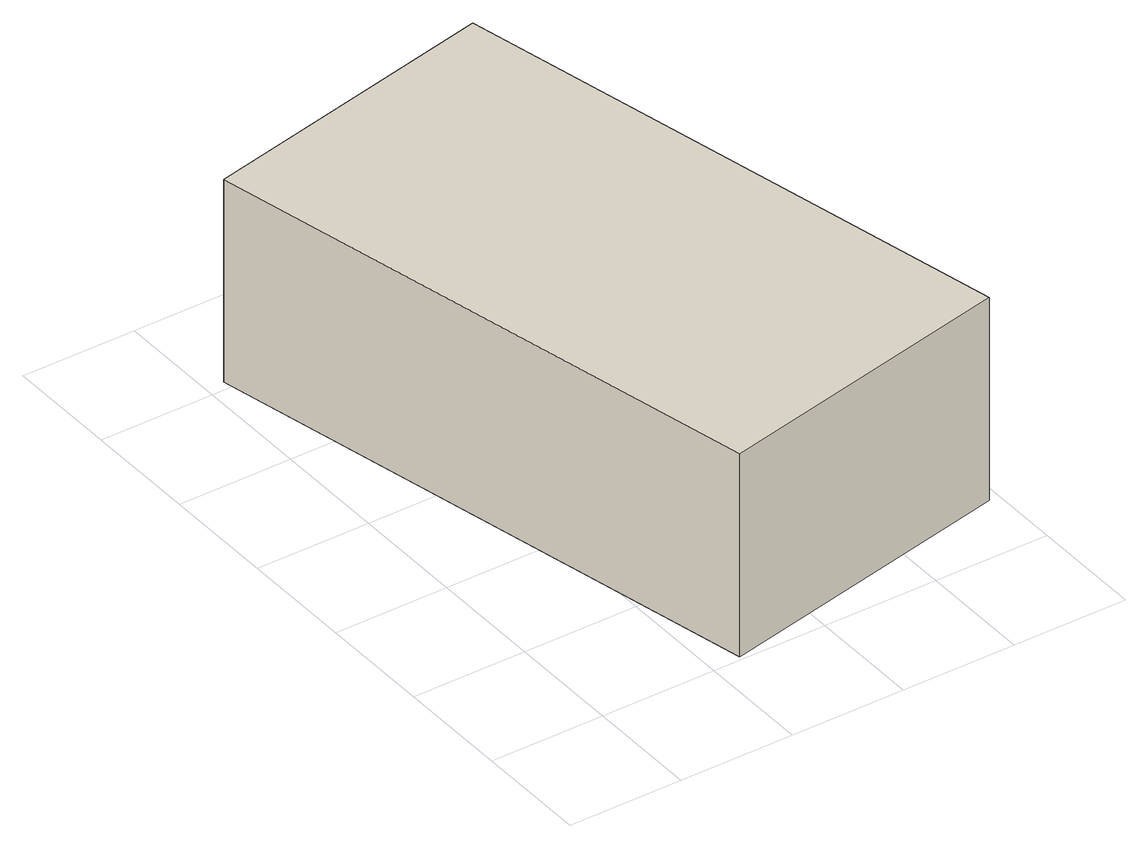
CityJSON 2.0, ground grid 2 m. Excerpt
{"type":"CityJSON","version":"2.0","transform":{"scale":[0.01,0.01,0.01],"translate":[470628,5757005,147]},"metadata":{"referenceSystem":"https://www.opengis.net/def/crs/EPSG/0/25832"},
"CityObjects":{
"building1":{"type":"Building","attributes":{"Gemeindeschluessel":"05711000","BezugspunktDach":"2000","function":"31001_2720","measuredHeight":4.62},"address":[{"country":"Germany","locality":"Bielefeld","thoroughfareNumber":"35","thoroughfareName":"Am Schießstand"}],"geometry":[{"type":"Solid","lod":"1","boundaries":[[[[0,1,2,3]],[[4,5,6,7]],[[4,7,3,2]],[[5,4,2,1]],[[6,5,1,0]],[[7,6,0,3]]]]}]}
},
"vertices":[
[562,1132,440],[33,1017,440],[252,7,440],[782,122,440],[252,7,74],[33,1017,74],[562,1132,74],[782,122,74]
]}
